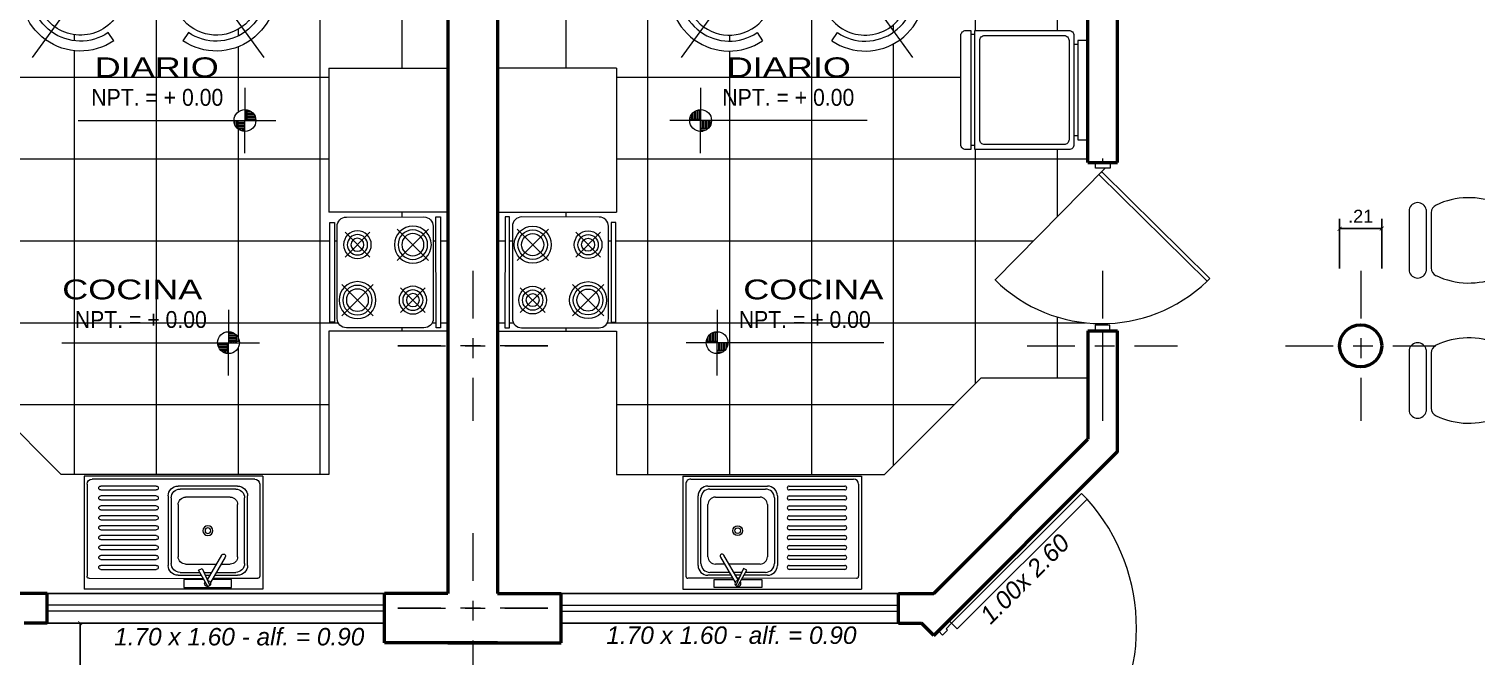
# Model space of a CAD drawing. Header units: millimetres. Extents: x 2033 to 2295, y 1536 to 1691.
# Drawn here: x 2260.62 to 2267.91, y 1591.13 to 1594.29 of the extents above; entities that cross this region are included whole.
import ezdxf

# ---------------------------------------------------------------- set-up
doc = ezdxf.new("R2010")
doc.units = ezdxf.units.MM
doc.linetypes.add('ACAD_ISO02W100', pattern=[15, 12, -3])
doc.linetypes.add('ACAD_ISO10W100', pattern=[18, 12, -3, 0, -3])
doc.layers.get('Defpoints').update_dxf_attribs({"color": 164})
for name, color, linetype, lineweight in [('CARPINTERIA', 21, 'Continuous', 18), ('cotas', 251, 'Continuous', 15), ('Muebles', 33, 'Continuous', 9), ('MUEBLES-PUERTAS', 21, 'Continuous', 9), ('muroalto', 12, 'Continuous', 50), ('MUROS BAJOS', 80, 'Continuous', 25), ('PISOS', 252, 'Continuous', 0), ('PYV', 30, 'Continuous', 13), ('TEXTOS', 7, 'Continuous', 5), ('Texturas', 8, 'Continuous', 0), ('texturasde piso', 252, 'Continuous', 0), ('UNO', 254, 'Continuous', 9), ('ventana-puerta', 2, 'Continuous', 5)]:
    doc.layers.add(name, color=color, linetype=linetype, lineweight=lineweight)
doc.layers.add('COTA', color=1, linetype='Continuous')
doc.styles.add('ARDELG', font='arial.ttf', dxfattribs={"width": 0.9, "height": 0.1})
doc.styles.add('ARIAL', font='arial.ttf', dxfattribs={"width": 1.3, "height": 0.1})
doc.styles.get("Standard").update_dxf_attribs({"font": 'arial.ttf'})
doc.dimstyles.new('Aritek', dxfattribs={"dimtxt": 0.065, "dimasz": 0.02, "dimexe": 0.05, "dimexo": 0.15, "dimgap": 0.03, "dimtad": 2, "dimtih": 1, "dimtoh": 1, "dimzin": 4, "dimdsep": 46, "dimtxsty": 'Standard', "dimblk": 'ARCHTICK', "dimcen": 0.1, "dimclrt": 7, "dimadec": 0, "dimazin": 0, "dimtfac": 1, "dimtmove": 2, "dimatfit": 1, "dimldrblk": 'DOTSMALL', "dimfxl": 0.2, "dimfxlon": 1, "dimarcsym": 0})
pattern_1 = [(360, (160.7751, 11.56025), (1e-16, 0.41275), []), (90, (160.7751, 11.56025), (-0.41275, 1e-16), [])]
pattern_2 = [(90, (2075.53705, 1372.57067), (-0.04572, 0.04572), [0.04572, -0.04572]), (90, (2075.54467, 1372.57067), (-0.04572, 0.04572), [0.04572, -0.04572]), (90, (2075.55229, 1372.57067), (-0.04572, 0.04572), [0.04572, -0.04572]), (90, (2075.55991, 1372.57067), (-0.04572, 0.04572), [0.04572, -0.04572]), (90, (2075.56753, 1372.57067), (-0.04572, 0.04572), [0.04572, -0.04572]), (90, (2075.57515, 1372.57067), (-0.04572, 0.04572), [0.04572, -0.04572]), (90, (2075.58277, 1372.57067), (-0.04572, 0.04572), [0.04572, -0.04572]), (360, (2075.53705, 1372.61639), (0.04572, -0.04572), [0.04572, -0.04572]), (360, (2075.53705, 1372.62401), (0.04572, -0.04572), [0.04572, -0.04572]), (360, (2075.53705, 1372.63163), (0.04572, -0.04572), [0.04572, -0.04572]), (360, (2075.53705, 1372.63925), (0.04572, -0.04572), [0.04572, -0.04572]), (360, (2075.53705, 1372.64687), (0.04572, -0.04572), [0.04572, -0.04572]), (360, (2075.53705, 1372.65449), (0.04572, -0.04572), [0.04572, -0.04572]), (360, (2075.53705, 1372.66211), (0.04572, -0.04572), [0.04572, -0.04572])]
pattern_3 = [(90, (2075.45411, 1373.690286), (-0.04572, 0.04572), [0.04572, -0.04572]), (90, (2075.46173, 1373.690286), (-0.04572, 0.04572), [0.04572, -0.04572]), (90, (2075.46935, 1373.690286), (-0.04572, 0.04572), [0.04572, -0.04572]), (90, (2075.47697, 1373.690286), (-0.04572, 0.04572), [0.04572, -0.04572]), (90, (2075.48459, 1373.690286), (-0.04572, 0.04572), [0.04572, -0.04572]), (90, (2075.49221, 1373.690286), (-0.04572, 0.04572), [0.04572, -0.04572]), (90, (2075.49983, 1373.690286), (-0.04572, 0.04572), [0.04572, -0.04572]), (360, (2075.45411, 1373.736006), (0.04572, -0.04572), [0.04572, -0.04572]), (360, (2075.45411, 1373.743626), (0.04572, -0.04572), [0.04572, -0.04572]), (360, (2075.45411, 1373.751246), (0.04572, -0.04572), [0.04572, -0.04572]), (360, (2075.45411, 1373.758866), (0.04572, -0.04572), [0.04572, -0.04572]), (360, (2075.45411, 1373.766486), (0.04572, -0.04572), [0.04572, -0.04572]), (360, (2075.45411, 1373.774106), (0.04572, -0.04572), [0.04572, -0.04572]), (360, (2075.45411, 1373.781726), (0.04572, -0.04572), [0.04572, -0.04572])]

# ---------------------------------------------------------------- blocks, each defined once
blk = doc.blocks.new('puerta cocina')
at = {"layer": 'ventana-puerta', "lineweight": 9}
for p, q in [((0, -0.0375), (-0.02, -0.0375)), ((0.83, -0.0377), (0.8228, -0.0378)), ((0.86, -0.0375), (0.88, -0.0375))]:
    blk.add_line(p, q, dxfattribs=at)
at = {"layer": 'ventana-puerta', "lineweight": 9, "ltscale": 0.006}
blk.add_line((0.0311, -0.0261), (0.6016, -0.587), dxfattribs=at)
at = {"layer": 'ventana-puerta', "lineweight": 9}
for points in [[(0.6054, 0.4961), (0.5912, 0.5101), (0.0478, -0.0425), (0.0621, -0.0566), (0.6054, 0.4961)], [(0, -0.075), (0, 0), (0.03, 0), (0.03, -0.05), (0.03, -0.05), (0.03, -0.075)], [(0.86, -0.075), (0.86, 0), (0.83, 0), (0.83, -0.05), (0.83, -0.05), (0.83, -0.075)]]:
    blk.add_lwpolyline(points, close=True, dxfattribs=at)
blk.add_arc((0.0474, -0.0424), 0.7755, 315.50244, 43.97639, dxfattribs=at)
blk = doc.blocks.new('P')
at = {"linetype": 'Continuous'}
for p, q in [((0.06, 1), (0.02, 1)), ((0.02, 0.075), (0.02, 1)), ((0.06, 1), (0.06, 0.075)), ((0, 0), (0, 0.075)), ((0, 0.075), (0.02, 0.075)), ((0.06, 0.075), (0.02, 0.075)), ((0.02, 0.075), (0.02, 0.035)), ((0.98, 0.075), (0.98, 0.035)), ((1, 0.075), (0.98, 0.075)), ((1, 0), (1, 0.075)), ((0.03, 0), (0, 0)), ((0.02, 0.035), (0.03, 0.035)), ((0.03, 0.035), (0.03, 0)), ((0.97, 0.035), (0.97, 0)), ((0.98, 0.035), (0.97, 0.035)), ((0.97, 0), (1, 0))]:
    blk.add_line(p, q, dxfattribs=at)
blk.add_arc((0.0086, 0.0289), 0.9725, 2.71991, 86.96955, dxfattribs=at)
blk = doc.blocks.new('Lavaplat')
at = {"layer": 'MUEBLES-PUERTAS', "ltscale": 0.04}
for p, q in [((0.45, 0), (-0.45, 0)), ((-0.45, -0.57), (-0.45, 0)), ((0.45, -0.57), (0.45, 0)), ((0.0239, -0.07), (0.1419, -0.07)), ((0.1606, -0.07), (0.1851, -0.07)), ((0.2081, -0.07), (0.3239, -0.07)), ((-0.0261, -0.47), (-0.0261, -0.12)), ((0.3739, -0.12), (0.3739, -0.47)), ((0.45, -0.57), (-0.45, -0.57)), ((0.3239, -0.52), (0.0239, -0.52))]:
    blk.add_line(p, q, dxfattribs=at)
for centre, start, end in [((0.0239, -0.12), 90, 180), ((0.3239, -0.12), 0, 90), ((0.0239, -0.47), 180, 270), ((0.3239, -0.47), 270, 0)]:
    blk.add_arc(centre, 0.05, start, end, dxfattribs=at)
at = {"layer": 'Texturas'}
for p, q in [((0.1742, -0.0137), (0.1274, -0.0952)), ((0.1452, -0.1043), (0.1837, -0.0186)), ((0.1714, -0.0464), (0.244, -0.1721)), ((0.2613, -0.1621), (0.187, -0.0334)), ((0.0614, -0.1263), (0.2175, -0.1263)), ((0.1274, -0.0952), (0.1452, -0.1043)), ((0.2406, -0.1263), (0.2864, -0.1263)), ((0.0239, -0.4263), (0.0239, -0.1638)), ((0.3239, -0.1638), (0.3239, -0.4263)), ((0.2864, -0.4638), (0.0614, -0.4638))]:
    blk.add_line(p, q, dxfattribs=at)
for points in [[(0.1543, -0.0485), (0.0526, -0.0485), (0.0526, -0.0085), (0.2926, -0.0085), (0.2926, -0.0485), (0.1958, -0.0485)], [(0.1725, -0.0485), (0.1703, -0.0485)]]:
    blk.add_lwpolyline(points, dxfattribs=at)
blk.add_circle((0.1739, -0.295), 0.0143, dxfattribs=at)
for centre, radius, start, end in [((0.1726, -0.0285), 0.015, 269.2246, 216.2304), ((0.0614, -0.1638), 0.0375, 90, 180), ((0.2864, -0.1638), 0.0375, 0, 90), ((0.2526, -0.1671), 0.01, 210, 30), ((0.0614, -0.4263), 0.0375, 180, 270), ((0.2864, -0.4263), 0.0375, 270, 0)]:
    blk.add_arc(centre, radius, start, end, dxfattribs=at)
at = {"layer": 'UNO', "ltscale": 0.04}
for p, q in [((-0.435, -0.53), (-0.435, -0.065)), ((-0.425, -0.055), (0.1508, -0.0545)), ((0.1995, -0.055), (0.425, -0.055)), ((0.435, -0.53), (0.435, -0.065)), ((-0.3761, -0.11), (-0.3761, -0.11)), ((-0.3661, -0.1), (-0.0861, -0.1)), ((-0.0861, -0.12), (-0.3661, -0.12)), ((-0.0761, -0.11), (-0.0761, -0.11)), ((-0.0111, -0.46), (-0.0111, -0.13)), ((0.0339, -0.085), (0.1333, -0.085)), ((0.1539, -0.085), (0.1937, -0.085)), ((0.2168, -0.085), (0.3139, -0.085)), ((0.3589, -0.13), (0.3589, -0.46)), ((-0.3761, -0.16), (-0.3761, -0.16)), ((-0.3761, -0.21), (-0.3761, -0.21)), ((-0.3661, -0.15), (-0.0861, -0.15)), ((-0.0861, -0.17), (-0.3661, -0.17)), ((-0.3661, -0.2), (-0.0861, -0.2)), ((-0.0761, -0.16), (-0.0761, -0.16)), ((-0.0761, -0.21), (-0.0761, -0.21)), ((-0.3761, -0.26), (-0.3761, -0.26)), ((-0.0861, -0.22), (-0.3661, -0.22)), ((-0.3661, -0.25), (-0.0861, -0.25)), ((-0.0861, -0.27), (-0.3661, -0.27)), ((-0.0761, -0.26), (-0.0761, -0.26)), ((-0.3761, -0.31), (-0.3761, -0.31)), ((-0.3761, -0.36), (-0.3761, -0.36)), ((-0.3661, -0.3), (-0.0861, -0.3)), ((-0.0861, -0.32), (-0.3661, -0.32)), ((-0.3661, -0.35), (-0.0861, -0.35)), ((-0.0761, -0.31), (-0.0761, -0.31)), ((-0.0761, -0.36), (-0.0761, -0.36)), ((-0.3761, -0.41), (-0.3761, -0.41)), ((-0.0861, -0.37), (-0.3661, -0.37)), ((-0.3661, -0.4), (-0.0861, -0.4)), ((-0.0861, -0.42), (-0.3661, -0.42)), ((-0.0761, -0.41), (-0.0761, -0.41)), ((-0.3761, -0.46), (-0.3761, -0.46)), ((-0.3761, -0.51), (-0.3761, -0.51)), ((-0.3661, -0.45), (-0.0861, -0.45)), ((-0.0861, -0.47), (-0.3661, -0.47)), ((-0.3661, -0.5), (-0.0861, -0.5)), ((-0.0761, -0.46), (-0.0761, -0.46)), ((-0.0761, -0.47), (-0.0761, -0.47)), ((-0.0761, -0.51), (-0.0761, -0.51)), ((0.3139, -0.505), (0.0339, -0.505)), ((0.41, -0.555), (-0.41, -0.555)), ((-0.0861, -0.52), (-0.3661, -0.52))]:
    blk.add_line(p, q, dxfattribs=at)
at = {"layer": 'UNO', "ltscale": 0.0035}
blk.add_line((0.1669, -0.055), (0.1764, -0.055), dxfattribs=at)
at = {"layer": 'UNO', "ltscale": 0.04}
blk.add_circle((0.1739, -0.295), 0.025, dxfattribs=at)
for centre, radius, start, end in [((-0.425, -0.065), 0.01, 90, 180), ((0.425, -0.065), 0.01, 0, 90), ((-0.3661, -0.11), 0.01, 90, 180), ((-0.3661, -0.11), 0.01, 180, 270), ((-0.0861, -0.11), 0.01, 0, 90), ((-0.0861, -0.11), 0.01, 270, 360), ((0.0339, -0.13), 0.045, 90, 180), ((0.3139, -0.13), 0.045, 0, 90), ((-0.3661, -0.16), 0.01, 90, 180), ((-0.3661, -0.16), 0.01, 180, 270), ((-0.3661, -0.21), 0.01, 90, 180), ((-0.3661, -0.21), 0.01, 180, 270), ((-0.0861, -0.16), 0.01, 0, 90), ((-0.0861, -0.16), 0.01, 270, 360), ((-0.0861, -0.21), 0.01, 0, 90), ((-0.0861, -0.21), 0.01, 270, 0), ((-0.3661, -0.26), 0.01, 90, 180), ((-0.3661, -0.26), 0.01, 180, 270), ((-0.0861, -0.26), 0.01, 360, 90), ((-0.0861, -0.26), 0.01, 270, 0), ((-0.3661, -0.31), 0.01, 90, 180), ((-0.3661, -0.31), 0.01, 180, 270), ((-0.3661, -0.36), 0.01, 90, 180), ((-0.3661, -0.36), 0.01, 180, 270), ((-0.0861, -0.31), 0.01, 0, 90), ((-0.0861, -0.31), 0.01, 270, 0), ((-0.0861, -0.36), 0.01, 0, 90), ((-0.0861, -0.36), 0.01, 270, 360), ((-0.3661, -0.41), 0.01, 90, 180), ((-0.3661, -0.41), 0.01, 180, 270), ((-0.0861, -0.41), 0.01, 0, 90), ((-0.0861, -0.41), 0.01, 270, 0), ((-0.3661, -0.46), 0.01, 90, 180), ((-0.3661, -0.46), 0.01, 180, 270), ((-0.3661, -0.51), 0.01, 90, 180), ((-0.3661, -0.51), 0.01, 180, 270), ((-0.0861, -0.46), 0.01, 0, 90), ((-0.0861, -0.46), 0.01, 270, 360), ((-0.0861, -0.51), 0.01, 0, 90), ((-0.0861, -0.51), 0.01, 270, 0), ((0.0339, -0.46), 0.045, 180, 270), ((0.3139, -0.46), 0.045, 270, 360), ((-0.41, -0.53), 0.025, 180, 270), ((0.41, -0.53), 0.025, 270, 0)]:
    blk.add_arc(centre, radius, start, end, dxfattribs=at)
blk = doc.blocks.new('Refrigerador')
at = {"layer": 'MUEBLES-PUERTAS', "ltscale": 0.0035}
for points in [[(-0.3, 0.59), (-0.3, 0.615, -0.414214), (-0.275, 0.64), (0.275, 0.64, -0.414214), (0.3, 0.615), (0.3, 0.59)], [(-0.3, 0.57), (0.3, 0.57), (0.3, 0.095, -0.414214), (0.275, 0.07), (-0.275, 0.07, -0.414214), (-0.3, 0.095)]]:
    blk.add_lwpolyline(points, format="xyb", close=True, dxfattribs=at)
at = {"layer": 'UNO', "ltscale": 0.0035}
for p, q in [((-0.28, 0.57), (-0.28, 0.59)), ((0.28, 0.57), (0.28, 0.59)), ((-0.23, 0.05), (-0.23, 0.07)), ((0.23, 0.05), (0.23, 0.07))]:
    blk.add_line(p, q, dxfattribs=at)
blk.add_lwpolyline([(-0.25, 0.545), (0.25, 0.545, -0.414214), (0.275, 0.52), (0.275, 0.12, -0.414214), (0.25, 0.095), (-0.25, 0.095, -0.414214), (-0.275, 0.12), (-0.275, 0.52, -0.414214)], format="xyb", close=True, dxfattribs=at)
blk.add_lwpolyline([(-0.25, 0.05), (-0.25, 0), (0.25, 0), (0.25, 0.05)], close=True, dxfattribs=at)
blk = doc.blocks.new('Ref G Planta')
at = {"layer": 'MUEBLES-PUERTAS', "ltscale": 0.0035, "rotation": 180}
blk.add_blockref('Refrigerador', (0, -0.025), dxfattribs=at)
blk = doc.blocks.new('fgbv')
at = {"layer": 'MUEBLES-PUERTAS', "lineweight": 0}
for p, q in [((1206.0831, 2093.0006), (1206.2411, 2093.1585)), ((1206.0832, 2093.1586), (1206.2411, 2093.0006)), ((1206.3788, 2093.0169), (1206.504, 2093.1419)), ((1206.5039, 2093.0169), (1206.3789, 2093.142)), ((1206.2245, 2092.8628), (1206.0994, 2092.7378)), ((1206.0995, 2092.8629), (1206.2245, 2092.7377)), ((1206.5203, 2092.8791), (1206.3622, 2092.7212)), ((1206.5202, 2092.7211), (1206.3623, 2092.8792))]:
    blk.add_line(p, q, dxfattribs=at)
for points in [[(1206.0455, 2092.6607), (1206.0458, 2093.2193), (1206.0226, 2093.2193), (1206.0223, 2092.6608)], [(1206.5808, 2092.6884), (1206.5811, 2093.1911), (1206.5578, 2093.1911), (1206.5575, 2092.6884)]]:
    blk.add_lwpolyline(points, close=True, dxfattribs=at)
blk.add_lwpolyline([(1206.5436, 2092.707), (1206.5438, 2093.1725, 0.414214), (1206.4973, 2093.219), (1206.1063, 2093.2193, 0.414214), (1206.0598, 2093.1727), (1206.0595, 2092.7073, 0.414214), (1206.106, 2092.6607), (1206.497, 2092.6605, 0.414214)], format="xyb", close=True, dxfattribs=at)
for centre, radius in [((1206.1621, 2093.0796), 0.0931), ((1206.1621, 2093.0796), 0.0745), ((1206.1621, 2093.0796), 0.0559), ((1206.4414, 2093.0794), 0.0698), ((1206.4414, 2093.0794), 0.0512), ((1206.4414, 2093.0794), 0.0326), ((1206.162, 2092.8003), 0.0698), ((1206.162, 2092.8003), 0.0512), ((1206.162, 2092.8003), 0.0326), ((1206.4412, 2092.8002), 0.0931), ((1206.4412, 2092.8002), 0.0745), ((1206.4412, 2092.8002), 0.0559)]:
    blk.add_circle(centre, radius, dxfattribs=at)
blk = doc.blocks.new('mesaa')
at = {"layer": 'Muebles', "lineweight": 0}
for p, q in [((4594.7062, 562.2277), (4594.3958, 562.2277)), ((4595.4128, 562.2277), (4595.1024, 562.2277)), ((4594.7062, 562.1422), (4594.3958, 562.1422)), ((4594.6904, 562.1165), (4594.4116, 562.1165)), ((4595.4128, 562.1422), (4595.1024, 562.1422)), ((4595.397, 562.1165), (4595.1182, 562.1165)), ((4595.6443, 561.6921), (4594.0715, 561.6921)), ((4594.6964, 561.7515), (4594.4056, 561.7515)), ((4595.403, 561.7515), (4595.1121, 561.7515)), ((4593.9765, 560.8371), (4593.9765, 561.5971)), ((4595.7393, 560.8371), (4595.7393, 561.5971)), ((4593.4215, 561.0633), (4593.4215, 561.3737)), ((4593.507, 561.0633), (4593.507, 561.3737)), ((4593.5326, 561.0791), (4593.5326, 561.3579)), ((4593.8976, 561.073), (4593.8976, 561.3639)), ((4595.8182, 561.073), (4595.8182, 561.3639)), ((4596.1832, 561.0791), (4596.1832, 561.3579)), ((4596.2088, 561.0633), (4596.2088, 561.3737)), ((4596.2943, 561.0633), (4596.2943, 561.3737)), ((4594.0715, 560.7421), (4595.6443, 560.7421)), ((4594.7044, 560.6891), (4594.4136, 560.6891)), ((4595.403, 560.6891), (4595.1121, 560.6891)), ((4594.7142, 560.2984), (4594.4038, 560.2984)), ((4594.6984, 560.3241), (4594.4196, 560.3241)), ((4595.4128, 560.2984), (4595.1024, 560.2984)), ((4595.397, 560.3241), (4595.1182, 560.3241)), ((4594.7142, 560.2129), (4594.4038, 560.2129)), ((4595.4128, 560.2129), (4595.1024, 560.2129))]:
    blk.add_line(p, q, dxfattribs=at)
for centre, radius, start, end in [((4594.4043, 562.1849), 0.0436, 101.30993, 258.69007), ((4594.6977, 562.1849), 0.0436, 281.30993, 78.69007), ((4595.1109, 562.1849), 0.0436, 101.30993, 258.69007), ((4595.4043, 562.1849), 0.0436, 281.30993, 78.69007), ((4594.4116, 562.0738), 0.0428, 90, 154.6217), ((4594.6904, 562.0738), 0.0428, 25.3783, 90), ((4595.1182, 562.0738), 0.0428, 90, 154.6217), ((4595.397, 562.0738), 0.0428, 25.3783, 90), ((4594.7204, 561.9273), 0.3845, 154.6217, 202.90241), ((4594.3816, 561.9273), 0.3845, 337.09759, 25.3783), ((4595.427, 561.9273), 0.3845, 154.6217, 202.90241), ((4595.0882, 561.9273), 0.3845, 337.09759, 25.3783), ((4594.4056, 561.7943), 0.0428, 202.90241, 270), ((4594.6964, 561.7943), 0.0428, 270, 337.09759), ((4595.1121, 561.7943), 0.0428, 202.90241, 270), ((4595.403, 561.7943), 0.0428, 270, 337.09759), ((4594.0715, 561.5971), 0.095, 90, 180), ((4595.6443, 561.5971), 0.095, 0, 90), ((4593.4642, 561.3651), 0.0436, 11.30993, 168.69007), ((4593.5754, 561.3579), 0.0428, 115.3783, 180), ((4593.7219, 561.0491), 0.3845, 67.09759, 115.3783), ((4593.8549, 561.3639), 0.0428, 0, 67.09759), ((4595.8609, 561.3639), 0.0428, 112.90241, 180), ((4595.9939, 561.0491), 0.3845, 64.6217, 112.90241), ((4596.1404, 561.3579), 0.0428, 0, 64.6217), ((4596.2516, 561.3651), 0.0436, 11.30993, 168.69007), ((4593.4642, 561.0718), 0.0436, 191.30993, 348.69007), ((4593.5754, 561.0791), 0.0428, 180, 244.6217), ((4593.7219, 561.3879), 0.3845, 244.6217, 292.90241), ((4593.8549, 561.073), 0.0428, 292.90241, 0), ((4595.8609, 561.073), 0.0428, 180, 247.09759), ((4595.9939, 561.3879), 0.3845, 247.09759, 295.3783), ((4596.1404, 561.0791), 0.0428, 295.3783, 0), ((4596.2516, 561.0718), 0.0436, 191.30993, 348.69007), ((4594.0715, 560.8371), 0.095, 180, 270), ((4595.6443, 560.8371), 0.095, 270, 0), ((4594.7284, 560.5133), 0.3845, 157.09759, 205.3783), ((4594.4136, 560.6463), 0.0428, 90, 157.09759), ((4594.7044, 560.6463), 0.0428, 22.90241, 90), ((4594.3896, 560.5133), 0.3845, 334.6217, 22.90241), ((4595.427, 560.5133), 0.3845, 157.09759, 205.3783), ((4595.1121, 560.6463), 0.0428, 90, 157.09759), ((4595.403, 560.6463), 0.0428, 22.90241, 90), ((4595.0882, 560.5133), 0.3845, 334.6217, 22.90241), ((4594.4123, 560.2557), 0.0436, 101.30993, 258.69007), ((4594.4196, 560.3668), 0.0428, 205.3783, 270), ((4594.6984, 560.3668), 0.0428, 270, 334.6217), ((4594.7057, 560.2557), 0.0436, 281.30993, 78.69007), ((4595.1109, 560.2557), 0.0436, 101.30993, 258.69007), ((4595.1182, 560.3668), 0.0428, 205.3783, 270), ((4595.397, 560.3668), 0.0428, 270, 334.6217), ((4595.4043, 560.2557), 0.0436, 281.30993, 78.69007)]:
    blk.add_arc(centre, radius, start, end, dxfattribs=at)
blk = doc.blocks.new('A$C01EB6467')
at = {"layer": 'Muebles'}
for p, q in [((0, 0.9929), (0, 0.3974)), ((-0.2349, 0.6679), (-0.2819, 0.685)), ((0.2819, 0.685), (0.2349, 0.6679)), ((-0.22, 0.5041), (-0.22, 0.5824)), ((0.22, 0.5824), (0.22, 0.5041)), ((-0.5643, 0.4798), (-0.5626, 0.4298)), ((0.5626, 0.4298), (0.5643, 0.4798)), ((-0.4859, 0.3892), (-0.4114, 0.365)), ((0.4114, 0.365), (0.4859, 0.3892)), ((-0.9443, 0.3068), (-0.3779, 0.1228)), ((0.9443, 0.3068), (0.3779, 0.1228)), ((-0.7078, -0.017), (-0.7386, -0.0564)), ((-0.5474, -0.0535), (-0.6218, -0.0293)), ((0.6218, -0.0293), (0.5474, -0.0535)), ((0.7386, -0.0564), (0.7078, -0.017)), ((-0.5203, -0.3418), (-0.4743, -0.2785)), ((0.4743, -0.2785), (0.5203, -0.3418)), ((-0.5836, -0.8033), (-0.2336, -0.3215)), ((0.5836, -0.8033), (0.2336, -0.3215)), ((-0.6307, -0.3885), (-0.5826, -0.4022)), ((0.5826, -0.4022), (0.6307, -0.3885)), ((-0.1183, -0.5371), (-0.1643, -0.6005)), ((0.1643, -0.6005), (0.1183, -0.5371)), ((-0.2025, -0.6784), (-0.1745, -0.7199)), ((0.1745, -0.7199), (0.2025, -0.6784))]:
    blk.add_line(p, q, dxfattribs=at)
blk.add_circle((0, 0), 0.55, dxfattribs=at)
for centre, radius, start, end in [((0, 0.5824), 0.3, 20, 160), ((0, 0.5824), 0.25, 20, 160), ((0, 0.5824), 0.22, 0, 180), ((-0.5539, 0.18), 0.3, 92, 232), ((0.5539, 0.18), 0.3, 308, 88), ((-0.5539, 0.18), 0.25, 92, 232), ((-0.5539, 0.18), 0.22, 72, 252), ((0.5539, 0.18), 0.22, 288, 108), ((0.5539, 0.18), 0.25, 308, 88), ((-0.3423, -0.4711), 0.22, 144, 324), ((0.3423, -0.4711), 0.22, 216, 36), ((-0.3423, -0.4711), 0.3, 164, 304), ((-0.3423, -0.4711), 0.25, 164, 304), ((0.3423, -0.4711), 0.3, 236, 16), ((0.3423, -0.4711), 0.25, 236, 16)]:
    blk.add_arc(centre, radius, start, end, dxfattribs=at)
blk = doc.blocks.new('_ArchTick')
at = {"color": 0, "linetype": 'ByBlock', "const_width": 0.15}
blk.add_lwpolyline([(-0.5, -0.5), (0.5, 0.5)], dxfattribs=at)
blk = doc.blocks.new('*D503')
at = {"layer": 'cotas', "color": 0, "linetype": 'Continuous', "lineweight": -2, "transparency": 16777216}
for p, q in [((2270.7282, 1596.2846), (2270.9782, 1596.2846)), ((2270.9282, 1591.1916), (2270.9282, 1596.2846)), ((2270.7282, 1591.1916), (2270.9782, 1591.1916))]:
    blk.add_line(p, q, dxfattribs=at)
at = {"layer": 'Defpoints', "color": 0, "linetype": 'Continuous', "transparency": 16777216}
for p in [(2262.854, 1596.2846), (2270.9282, 1596.2846), (2262.854, 1591.1916)]:
    blk.add_point(p, dxfattribs=at)
at = {"layer": 'cotas', "color": 0, "linetype": 'Continuous', "lineweight": -2, "transparency": 16777216, "xscale": 0.02, "yscale": 0.02, "zscale": 0.02}
for p, rotation in [((2270.9282, 1596.2846), 90), ((2270.9282, 1591.1916), 270)]:
    blk.add_blockref('_ArchTick', p, dxfattribs=dict(at, rotation=rotation))
at = {"layer": 'cotas', "color": 7, "linetype": 'Continuous', "transparency": 16777216, "insert": (2271.0427, 1593.7381), "char_height": 0.065, "attachment_point": 5}
blk.add_mtext('5.09', dxfattribs=at)
blk = doc.blocks.new('_DotSmall')
at = {"color": 0, "linetype": 'ByBlock', "const_width": 0.5}
blk.add_lwpolyline([(-0.0625, 0, 1), (0.0625, 0, 1)], format="xyb", close=True, dxfattribs=at)
blk = doc.blocks.new('*D504')
at = {"layer": 'cotas', "color": 0, "linetype": 'Continuous', "lineweight": -2, "transparency": 16777216}
for p, q in [((2270.7282, 1596.2846), (2270.9782, 1596.2846)), ((2270.9282, 1596.2846), (2270.9282, 1588.9346)), ((2270.7282, 1588.9346), (2270.9782, 1588.9346))]:
    blk.add_line(p, q, dxfattribs=at)
at = {"layer": 'Defpoints', "color": 0, "linetype": 'Continuous', "transparency": 16777216}
for p in [(2262.854, 1596.2846), (2270.354, 1588.9346), (2270.9282, 1588.9346)]:
    blk.add_point(p, dxfattribs=at)
at = {"layer": 'cotas', "color": 0, "linetype": 'Continuous', "lineweight": -2, "transparency": 16777216, "xscale": 0.02, "yscale": 0.02, "zscale": 0.02}
for p, rotation in [((2270.9282, 1596.2846), 90), ((2270.9282, 1588.9346), 270)]:
    blk.add_blockref('_ArchTick', p, dxfattribs=dict(at, rotation=rotation))
at = {"layer": 'cotas', "color": 7, "linetype": 'Continuous', "transparency": 16777216, "insert": (2271.0426, 1592.6096), "char_height": 0.065, "attachment_point": 5}
blk.add_mtext('7.35', dxfattribs=at)
blk = doc.blocks.new('*D537')
at = {"layer": 'cotas', "color": 0, "linetype": 'Continuous', "lineweight": -2, "transparency": 16777216}
for p, q in [((2260.859, 1591.2916), (2260.9252, 1591.2916)), ((2260.8752, 1591.2916), (2260.8752, 1590.0921)), ((2260.8752, 1590.0921), (2260.9252, 1590.0921))]:
    blk.add_line(p, q, dxfattribs=at)
at = {"layer": 'Defpoints', "color": 0, "linetype": 'Continuous', "transparency": 16777216}
for p in [(2260.709, 1591.2916), (2260.754, 1590.0921), (2260.8752, 1590.0921)]:
    blk.add_point(p, dxfattribs=at)
at = {"layer": 'cotas', "color": 0, "linetype": 'Continuous', "lineweight": -2, "transparency": 16777216, "xscale": 0.02, "yscale": 0.02, "zscale": 0.02}
for p, rotation in [((2260.8752, 1591.2916), 90), ((2260.8752, 1590.0921), 270)]:
    blk.add_blockref('_ArchTick', p, dxfattribs=dict(at, rotation=rotation))
at = {"layer": 'cotas', "color": 7, "linetype": 'Continuous', "transparency": 16777216, "insert": (2260.9864, 1590.6918), "char_height": 0.065, "attachment_point": 5}
blk.add_mtext('1.20', dxfattribs=at)
blk = doc.blocks.new('*D559')
at = {"layer": 'cotas', "color": 0, "linetype": 'Continuous', "lineweight": -2, "transparency": 16777216}
for p, q in [((2267.2229, 1593.0799), (2267.2229, 1593.3299)), ((2267.4351, 1593.0799), (2267.4351, 1593.3299)), ((2267.2229, 1593.2799), (2267.4351, 1593.2799))]:
    blk.add_line(p, q, dxfattribs=at)
at = {"layer": 'Defpoints', "color": 0, "linetype": 'Continuous', "transparency": 16777216}
for p in [(2267.4351, 1593.2799), (2267.2229, 1592.6895), (2267.4351, 1592.6895)]:
    blk.add_point(p, dxfattribs=at)
at = {"layer": 'cotas', "color": 0, "linetype": 'Continuous', "lineweight": -2, "transparency": 16777216, "xscale": 0.02, "yscale": 0.02, "zscale": 0.02, "rotation": 180}
blk.add_blockref('_ArchTick', (2267.2229, 1593.2799), dxfattribs=at)
at = {"layer": 'cotas', "color": 0, "linetype": 'Continuous', "lineweight": -2, "transparency": 16777216, "xscale": 0.02, "yscale": 0.02, "zscale": 0.02}
blk.add_blockref('_ArchTick', (2267.4351, 1593.2799), dxfattribs=at)
at = {"layer": 'cotas', "color": 7, "linetype": 'Continuous', "transparency": 16777216, "insert": (2267.329, 1593.3425), "char_height": 0.065, "attachment_point": 5}
blk.add_mtext('.21', dxfattribs=at)

msp = doc.modelspace()

# ---------------------------------------------------------------- hatches: boundary and pattern name
at = {"layer": 'PISOS', "linetype": 'Continuous'}
h = msp.add_hatch(dxfattribs=at)
h.set_pattern_fill('NET', color=256, scale=0.13)
h.set_pattern_definition(pattern_1)
h.paths.add_polyline_path([(2262.129, 1593.363), (2262.729, 1593.363), (2262.729, 1592.763), (2262.129, 1592.763), (2262.129, 1592.0416), (2260.7794, 1592.0416), (2260.2941, 1592.5269), (2259.754, 1592.5269), (2259.754, 1592.7645), (2259.7178, 1592.7645), (2259.7177, 1592.7942), (2259.6809, 1592.7942), (2259.681, 1592.8013, 0.198166), (2260.2219, 1593.022), (2259.6667, 1593.5843), (2259.6914, 1593.5844), (2259.7161, 1593.5844), (2259.716, 1593.614), (2259.754, 1593.614), (2259.754, 1593.7284), (2259.804, 1593.7284), (2259.804, 1593.7484), (2259.824, 1593.7484), (2259.824, 1593.7034, 0.414214), (2259.849, 1593.6784), (2260.324, 1593.6784), (2260.324, 1593.6984), (2260.344, 1593.6984), (2260.344, 1593.6784), (2260.369, 1593.6784, 0.414214), (2260.394, 1593.7034), (2260.394, 1594.2534, 0.414214), (2260.369, 1594.2784), (2260.344, 1594.2784), (2260.344, 1594.2584), (2260.324, 1594.2584), (2260.324, 1594.2784), (2259.849, 1594.2784, 0.414214), (2259.824, 1594.2534), (2259.824, 1594.2084), (2259.804, 1594.2084), (2259.804, 1594.2284), (2259.754, 1594.2284), (2259.754, 1596.1346), (2262.729, 1596.1346), (2262.729, 1594.0881), (2262.129, 1594.0881)])
h.paths.add_polyline_path([(2261.7607, 1593.8249, 1), (2261.6507, 1593.8249, 1)], flags=16)
h.paths.add_polyline_path([(2261.5678, 1592.7052, 1), (2261.6778, 1592.7052, 1)], flags=16)
h.paths.add_polyline_path([(2261.8496, 1594.5577), (2261.8015, 1594.544, -0.315299), (2261.7081, 1594.2728), (2261.6905, 1594.2971, 0.414214), (2261.7392, 1594.6044), (2261.6932, 1594.6677, 0.108827), (2261.7663, 1594.8927), (2261.8407, 1594.9169, 0.414214), (2261.982, 1595.1941), (2262.0105, 1595.2034, -0.315299), (2261.9267, 1594.9292), (2261.9574, 1594.8898, 0.700208), (2261.7832, 1595.426), (2261.7815, 1595.376, -0.315299), (2262.0105, 1595.2034), (2261.982, 1595.1941, 0.414214), (2261.7048, 1595.3354), (2261.6303, 1595.3112, 0.108827), (2261.4389, 1595.4503), (2261.4389, 1595.5286, 0.414214), (2261.2189, 1595.7486), (2261.2189, 1595.7786, -0.315299), (2261.4538, 1595.6141), (2261.5008, 1595.6312, 0.700208), (2260.937, 1595.6312), (2260.984, 1595.6141, -0.315299), (2261.2189, 1595.7786), (2261.2189, 1595.7486, 0.414214), (2260.9989, 1595.5286), (2260.9989, 1595.4503, 0.108827), (2260.8075, 1595.3112), (2260.733, 1595.3354, 0.414214), (2260.4558, 1595.1941), (2260.4273, 1595.2034, -0.315299), (2260.6563, 1595.376), (2260.6545, 1595.426, 0.700208), (2260.4803, 1594.8898), (2260.5111, 1594.9292, -0.315299), (2260.4273, 1595.2034), (2260.4558, 1595.1941, 0.414214), (2260.597, 1594.9169), (2260.6715, 1594.8927, 0.108827), (2260.7446, 1594.6677), (2260.6986, 1594.6044, 0.414214), (2260.7473, 1594.2971), (2260.7296, 1594.2728, -0.315299), (2260.6363, 1594.544), (2260.5882, 1594.5577, 0.700208), (2261.0443, 1594.2263), (2261.0164, 1594.2678, -0.315299), (2260.7296, 1594.2728), (2260.7473, 1594.2971, 0.414214), (2261.0546, 1594.3457), (2261.1006, 1594.4091, 0.108827), (2261.3372, 1594.4091), (2261.3832, 1594.3457, 0.414214), (2261.6905, 1594.2971), (2261.7081, 1594.2728, -0.315299), (2261.4214, 1594.2678), (2261.3934, 1594.2263, 0.700208)], flags=16)
h.paths.add_polyline_path([(2262.1331, 1593.3106), (2262.1333, 1592.8079), (2262.1566, 1592.8079), (2262.1563, 1593.3106)], flags=16)
h.paths.add_polyline_path([(2262.1703, 1593.292), (2262.1706, 1592.8265, 0.414214), (2262.2171, 1592.78), (2262.6081, 1592.7802, 0.414214), (2262.6546, 1592.8268), (2262.6544, 1593.2922, 0.414214), (2262.6078, 1593.3388), (2262.2168, 1593.3386, 0.414214)], flags=16)
h.paths.add_polyline_path([(2262.2029, 1593.1989, 1), (2262.3426, 1593.1989, 1)], flags=0)
h.paths.add_polyline_path([(2262.2216, 1593.1989, 1), (2262.324, 1593.1989, 1)], flags=0)
h.paths.add_polyline_path([(2262.2402, 1593.1989, 1), (2262.3053, 1593.1989, 1)], flags=0)
h.paths.add_polyline_path([(2262.1798, 1592.9197, 1), (2262.366, 1592.9197, 1)], flags=0)
h.paths.add_polyline_path([(2262.1984, 1592.9197, 1), (2262.3474, 1592.9197, 1)], flags=0)
h.paths.add_polyline_path([(2262.2171, 1592.9197, 1), (2262.3288, 1592.9197, 1)], flags=0)
h.paths.add_polyline_path([(2262.4589, 1593.1991, 1), (2262.6451, 1593.1991, 1)], flags=0)
h.paths.add_polyline_path([(2262.4776, 1593.1991, 1), (2262.6265, 1593.1991, 1)], flags=0)
h.paths.add_polyline_path([(2262.4962, 1593.1991, 1), (2262.6079, 1593.1991, 1)], flags=0)
h.paths.add_polyline_path([(2262.4824, 1592.9198, 1), (2262.622, 1592.9198, 1)], flags=0)
h.paths.add_polyline_path([(2262.501, 1592.9198, 1), (2262.6034, 1592.9198, 1)], flags=0)
h.paths.add_polyline_path([(2262.5196, 1592.9198, 1), (2262.5848, 1592.9198, 1)], flags=0)
h.paths.add_polyline_path([(2262.6683, 1593.3388), (2262.6686, 1592.7803), (2262.6919, 1592.7803), (2262.6916, 1593.3388)], flags=16)
h.paths.add_polyline_path([(2261.6258, 1593.8524), (2260.918, 1593.8524), (2260.918, 1594.0276), (2261.6258, 1594.0276)], flags=24)
h.paths.add_polyline_path([(2261.6128, 1593.9867), (2260.9372, 1593.9867), (2260.9372, 1594.1928), (2261.6128, 1594.1928)], flags=24)
h.paths.add_polyline_path([(2261.5428, 1592.7328), (2260.835, 1592.7328), (2260.835, 1592.908), (2261.5428, 1592.908)], flags=24)
h.paths.add_polyline_path([(2261.5249, 1592.8671), (2260.7683, 1592.8671), (2260.7683, 1593.0732), (2261.5249, 1593.0732)], flags=24)
h = msp.add_hatch(dxfattribs=at)
h.set_pattern_fill('NET', color=256, scale=0.13)
h.set_pattern_definition(pattern_1)
h.paths.add_polyline_path([(2263.579, 1593.363), (2262.979, 1593.363), (2262.979, 1592.763), (2263.579, 1592.763), (2263.579, 1592.0416), (2264.9286, 1592.0416), (2265.414, 1592.5269), (2265.954, 1592.5269), (2265.954, 1592.7645), (2265.9902, 1592.7645), (2265.9903, 1592.7942), (2266.0271, 1592.7942), (2266.0271, 1592.8013, -0.198166), (2265.4862, 1593.022), (2266.0413, 1593.5843), (2266.0166, 1593.5844), (2265.9919, 1593.5844), (2265.992, 1593.614), (2265.954, 1593.614), (2265.954, 1593.7284), (2265.904, 1593.7284), (2265.904, 1593.7484), (2265.884, 1593.7484), (2265.884, 1593.7034, -0.414214), (2265.859, 1593.6784), (2265.384, 1593.6784), (2265.384, 1593.6984), (2265.364, 1593.6984), (2265.364, 1593.6784), (2265.339, 1593.6784, -0.414214), (2265.314, 1593.7034), (2265.314, 1594.2534, -0.414214), (2265.339, 1594.2784), (2265.364, 1594.2784), (2265.364, 1594.2584), (2265.384, 1594.2584), (2265.384, 1594.2784), (2265.859, 1594.2784, -0.414214), (2265.884, 1594.2534), (2265.884, 1594.2084), (2265.904, 1594.2084), (2265.904, 1594.2284), (2265.954, 1594.2284), (2265.954, 1596.1346), (2262.979, 1596.1346), (2262.979, 1594.0881), (2263.579, 1594.0881)])
h.paths.add_polyline_path([(2263.9473, 1593.8249, -1), (2264.0573, 1593.8249, -1)], flags=16)
h.paths.add_polyline_path([(2264.1402, 1592.7052, -1), (2264.0302, 1592.7052, -1)], flags=16)
h.paths.add_polyline_path([(2263.8584, 1594.5577), (2263.9065, 1594.544, 0.315299), (2263.9999, 1594.2728), (2264.0175, 1594.2971, -0.414214), (2263.9688, 1594.6044), (2264.0149, 1594.6677, -0.108827), (2263.9417, 1594.8927), (2263.8673, 1594.9169, -0.414214), (2263.726, 1595.1941), (2263.6975, 1595.2034, 0.315299), (2263.7814, 1594.9292), (2263.7506, 1594.8898, -0.700208), (2263.9248, 1595.426), (2263.9265, 1595.376, 0.315299), (2263.6975, 1595.2034), (2263.726, 1595.1941, -0.414214), (2264.0033, 1595.3354), (2264.0777, 1595.3112, -0.108827), (2264.2691, 1595.4503), (2264.2691, 1595.5286, -0.414214), (2264.4891, 1595.7486), (2264.4891, 1595.7786, 0.315299), (2264.2542, 1595.6141), (2264.2072, 1595.6312, -0.700208), (2264.771, 1595.6312), (2264.7241, 1595.6141, 0.315299), (2264.4891, 1595.7786), (2264.4891, 1595.7486, -0.414214), (2264.7091, 1595.5286), (2264.7091, 1595.4503, -0.108827), (2264.9006, 1595.3112), (2264.975, 1595.3354, -0.414214), (2265.2522, 1595.1941), (2265.2808, 1595.2034, 0.315299), (2265.0517, 1595.376), (2265.0535, 1595.426, -0.700208), (2265.2277, 1594.8898), (2265.1969, 1594.9292, 0.315299), (2265.2808, 1595.2034), (2265.2522, 1595.1941, -0.414214), (2265.111, 1594.9169), (2265.0365, 1594.8927, -0.108827), (2264.9634, 1594.6677), (2265.0094, 1594.6044, -0.414214), (2264.9608, 1594.2971), (2264.9784, 1594.2728, 0.315299), (2265.0718, 1594.544), (2265.1198, 1594.5577, -0.700208), (2264.6637, 1594.2263), (2264.6916, 1594.2678, 0.315299), (2264.9784, 1594.2728), (2264.9608, 1594.2971, -0.414214), (2264.6535, 1594.3457), (2264.6074, 1594.4091, -0.108827), (2264.3708, 1594.4091), (2264.3248, 1594.3457, -0.414214), (2264.0175, 1594.2971), (2263.9999, 1594.2728, 0.315299), (2264.2866, 1594.2678), (2264.3146, 1594.2263, -0.700208)], flags=16)
h.paths.add_polyline_path([(2263.5749, 1593.3106), (2263.5747, 1592.8079), (2263.5514, 1592.8079), (2263.5517, 1593.3106)], flags=16)
h.paths.add_polyline_path([(2263.5377, 1593.292), (2263.5374, 1592.8265, -0.414214), (2263.4909, 1592.78), (2263.0999, 1592.7802, -0.414214), (2263.0534, 1592.8268), (2263.0536, 1593.2922, -0.414214), (2263.1002, 1593.3388), (2263.4912, 1593.3386, -0.414214)], flags=16)
h.paths.add_polyline_path([(2263.5051, 1593.1989, -1), (2263.3654, 1593.1989, -1)], flags=0)
h.paths.add_polyline_path([(2263.4865, 1593.1989, -1), (2263.3841, 1593.1989, -1)], flags=0)
h.paths.add_polyline_path([(2263.4678, 1593.1989, -1), (2263.4027, 1593.1989, -1)], flags=0)
h.paths.add_polyline_path([(2263.5282, 1592.9197, -1), (2263.342, 1592.9197, -1)], flags=0)
h.paths.add_polyline_path([(2263.5096, 1592.9197, -1), (2263.3606, 1592.9197, -1)], flags=0)
h.paths.add_polyline_path([(2263.491, 1592.9197, -1), (2263.3792, 1592.9197, -1)], flags=0)
h.paths.add_polyline_path([(2263.2491, 1593.1991, -1), (2263.0629, 1593.1991, -1)], flags=0)
h.paths.add_polyline_path([(2263.2305, 1593.1991, -1), (2263.0815, 1593.1991, -1)], flags=0)
h.paths.add_polyline_path([(2263.2118, 1593.1991, -1), (2263.1001, 1593.1991, -1)], flags=0)
h.paths.add_polyline_path([(2263.2256, 1592.9198, -1), (2263.086, 1592.9198, -1)], flags=0)
h.paths.add_polyline_path([(2263.207, 1592.9198, -1), (2263.1046, 1592.9198, -1)], flags=0)
h.paths.add_polyline_path([(2263.1884, 1592.9198, -1), (2263.1232, 1592.9198, -1)], flags=0)
h.paths.add_polyline_path([(2263.0397, 1593.3388), (2263.0394, 1592.7803), (2263.0161, 1592.7803), (2263.0164, 1593.3388)], flags=16)
h.paths.add_polyline_path([(2264.0822, 1593.8524), (2264.7901, 1593.8524), (2264.7901, 1594.0276), (2264.0822, 1594.0276)], flags=24)
h.paths.add_polyline_path([(2264.0952, 1593.9867), (2264.7708, 1593.9867), (2264.7708, 1594.1928), (2264.0952, 1594.1928)], flags=24)
h.paths.add_polyline_path([(2264.1652, 1592.7328), (2264.873, 1592.7328), (2264.873, 1592.908), (2264.1652, 1592.908)], flags=24)
h.paths.add_polyline_path([(2264.1831, 1592.8671), (2264.9397, 1592.8671), (2264.9397, 1593.0732), (2264.1831, 1593.0732)], flags=24)
at = {"layer": 'UNO', "ltscale": 0.005}
h = msp.add_hatch(dxfattribs=at)
h.set_pattern_fill('AR-PARQ1', color=21, scale=0.00015, style=0)
h.set_pattern_definition(pattern_3)
h.paths.add_polyline_path([(2261.7057, 1593.8249), (2261.7057, 1593.8799, -0.414214), (2261.7607, 1593.8249)])
h.paths.add_polyline_path([(2261.7057, 1593.8249), (2261.7057, 1593.7699, -0.414214), (2261.6507, 1593.8249)])
h = msp.add_hatch(dxfattribs=at)
h.set_pattern_fill('AR-PARQ1', color=21, scale=0.00015, style=0)
h.set_pattern_definition(pattern_3)
h.paths.add_polyline_path([(2264.0023, 1593.8249), (2264.0023, 1593.8799, 0.414214), (2263.9473, 1593.8249)])
h.paths.add_polyline_path([(2264.0023, 1593.8249), (2264.0023, 1593.7699, 0.414214), (2264.0573, 1593.8249)])
h = msp.add_hatch(dxfattribs=at)
h.set_pattern_fill('AR-PARQ1', color=21, scale=0.00015, style=0)
h.set_pattern_definition(pattern_2)
h.paths.add_polyline_path([(2261.6228, 1592.7052), (2261.6228, 1592.7602, -0.414214), (2261.6778, 1592.7052)])
h.paths.add_polyline_path([(2261.6228, 1592.7052), (2261.6228, 1592.6502, -0.414214), (2261.5678, 1592.7052)])
h = msp.add_hatch(dxfattribs=at)
h.set_pattern_fill('AR-PARQ1', color=21, scale=0.00015, style=0)
h.set_pattern_definition(pattern_2)
h.paths.add_polyline_path([(2264.0852, 1592.7052), (2264.0852, 1592.7602, 0.414214), (2264.0302, 1592.7052)])
h.paths.add_polyline_path([(2264.0852, 1592.7052), (2264.0852, 1592.6502, 0.414214), (2264.1402, 1592.7052)])

# ---------------------------------------------------------------- linework, layer by layer
at = {"layer": 'CARPINTERIA'}
for p, q in [((2262.129, 1594.0881), (2262.129, 1593.363)), ((2263.579, 1594.0881), (2263.579, 1593.363)), ((2262.129, 1592.763), (2262.129, 1592.0416)), ((2263.579, 1592.763), (2263.579, 1592.0416)), ((2260.7794, 1592.0416), (2260.2941, 1592.5269)), ((2264.9286, 1592.0416), (2265.414, 1592.5269)), ((2262.129, 1592.0416), (2260.7794, 1592.0416)), ((2263.579, 1592.0416), (2264.9286, 1592.0416))]:
    msp.add_line(p, q, dxfattribs=at)
at = {"layer": 'CARPINTERIA', "linetype": 'ACAD_ISO02W100'}
for p, q in [((2262.129, 1594.0881), (2262.729, 1594.0881)), ((2263.579, 1594.0881), (2262.979, 1594.0881)), ((2262.729, 1593.363), (2262.129, 1593.363)), ((2262.979, 1593.363), (2263.579, 1593.363)), ((2262.729, 1592.763), (2262.129, 1592.763)), ((2262.979, 1592.763), (2263.579, 1592.763)), ((2265.954, 1592.5269), (2265.414, 1592.5269))]:
    msp.add_line(p, q, dxfattribs=at)
at = {"layer": 'muroalto'}
for p, q in [((2262.729, 1596.1346), (2262.729, 1591.4416)), ((2262.979, 1596.1346), (2262.979, 1591.4416)), ((2265.954, 1593.614), (2265.954, 1596.1346)), ((2266.104, 1593.614), (2266.104, 1594.4446)), ((2265.954, 1593.614), (2266.104, 1593.614)), ((2265.954, 1592.7645), (2266.104, 1592.7645)), ((2265.954, 1592.7645), (2265.954, 1592.2184)), ((2266.104, 1592.154), (2266.104, 1592.7645)), ((2265.1771, 1591.4416), (2265.954, 1592.2184)), ((2265.1771, 1591.2294), (2266.104, 1592.1563)), ((2260.709, 1591.4416), (2260.5309, 1591.4416)), ((2260.709, 1591.2916), (2260.709, 1591.4416)), ((2262.409, 1591.1916), (2262.409, 1591.4416)), ((2262.729, 1591.4416), (2262.409, 1591.4416)), ((2262.979, 1591.4416), (2263.299, 1591.4416)), ((2263.299, 1591.1916), (2263.299, 1591.4416)), ((2264.999, 1591.2916), (2264.999, 1591.4416)), ((2264.999, 1591.4416), (2265.1771, 1591.4416)), ((2260.709, 1591.2916), (2260.593, 1591.2916)), ((2264.999, 1591.2916), (2265.115, 1591.2916)), ((2265.1771, 1591.2294), (2265.115, 1591.2916)), ((2262.979, 1591.1916), (2262.409, 1591.1916)), ((2262.729, 1591.1916), (2263.299, 1591.1916))]:
    msp.add_line(p, q, dxfattribs=at)
at = {"layer": 'muroalto', "linetype": 'Continuous'}
msp.add_circle((2267.329, 1592.6895), 0.1061, dxfattribs=at)
at = {"layer": 'MUROS BAJOS'}
for p, q in [((2262.409, 1591.4416), (2260.709, 1591.4416)), ((2263.299, 1591.4416), (2264.999, 1591.4416)), ((2262.409, 1591.2916), (2260.709, 1591.2916)), ((2263.299, 1591.2916), (2264.999, 1591.2916))]:
    msp.add_line(p, q, dxfattribs=at)
at = {"layer": 'PISOS', "linetype": 'ACAD_ISO02W100'}
msp.add_line((2266.0272, 1592.7547), (2266.0272, 1592.5077), dxfattribs=at)
at = {"layer": 'texturasde piso'}
for p, q in [((2262.409, 1591.3816), (2260.709, 1591.3816)), ((2262.409, 1591.3516), (2260.709, 1591.3516)), ((2263.299, 1591.3816), (2264.999, 1591.3816)), ((2263.299, 1591.3516), (2264.999, 1591.3516))]:
    msp.add_line(p, q, dxfattribs=at)
at = {"layer": 'UNO', "ltscale": 0.005}
for p, q in [((2261.7057, 1593.9901), (2261.7057, 1593.8249)), ((2264.0023, 1593.9901), (2264.0023, 1593.8249)), ((2260.8656, 1593.8249), (2261.8616, 1593.8249)), ((2261.7057, 1593.6596), (2261.7057, 1593.8249)), ((2264.8424, 1593.8249), (2263.8464, 1593.8249)), ((2264.0023, 1593.6596), (2264.0023, 1593.8249)), ((2261.6228, 1592.8705), (2261.6228, 1592.7052)), ((2264.0852, 1592.8705), (2264.0852, 1592.7052)), ((2260.7826, 1592.7052), (2261.7786, 1592.7052)), ((2261.6228, 1592.54), (2261.6228, 1592.7052)), ((2264.9254, 1592.7052), (2263.9294, 1592.7052)), ((2264.0852, 1592.54), (2264.0852, 1592.7052))]:
    msp.add_line(p, q, dxfattribs=at)
at = {"layer": 'UNO', "linetype": 'ACAD_ISO10W100', "ltscale": 0.02}
for p, q in [((2262.854, 1593.0678), (2262.854, 1592.3112)), ((2262.854, 1593.0678), (2262.854, 1592.3112)), ((2266.0272, 1593.0678), (2266.0272, 1592.3112)), ((2267.329, 1593.0678), (2267.329, 1592.3112)), ((2262.4757, 1592.6895), (2263.2323, 1592.6895)), ((2263.2323, 1592.6895), (2262.4757, 1592.6895)), ((2265.6489, 1592.6895), (2266.4055, 1592.6895)), ((2266.9507, 1592.6895), (2267.7073, 1592.6895)), ((2262.854, 1591.7449), (2262.854, 1590.9883)), ((2262.854, 1591.7449), (2262.854, 1590.9883)), ((2262.4757, 1591.3666), (2263.2323, 1591.3666)), ((2263.2323, 1591.3666), (2262.4757, 1591.3666))]:
    msp.add_line(p, q, dxfattribs=at)
at = {"layer": 'UNO', "ltscale": 0.005}
for centre in [(2261.7057, 1593.8249), (2264.0023, 1593.8249), (2261.6228, 1592.7052), (2264.0852, 1592.7052)]:
    msp.add_circle(centre, 0.055, dxfattribs=at)

# ---------------------------------------------------------------- block references
at = {"layer": 'CARPINTERIA', "rotation": 269.9999999999999}
msp.add_blockref('Ref G Planta', (2265.979, 1593.9784), dxfattribs=at)
at = {"layer": 'COTA', "color": 0, "xscale": 0.9877367904999772, "yscale": 0.9877367904999772, "zscale": 0.9877367904999772, "rotation": 269.8821542642855}
msp.add_blockref('puerta cocina', (2266.066, 1593.6139), dxfattribs=at)
at = {"layer": 'Muebles', "xscale": -1}
msp.add_blockref('A$C01EB6467', (2261.2189, 1594.9462), dxfattribs=at)
at = {"layer": 'Muebles'}
msp.add_blockref('A$C01EB6467', (2264.4891, 1594.9462), dxfattribs=at)
at = {"layer": 'Muebles', "color": 0, "lineweight": 0, "rotation": 90}
msp.add_blockref('mesaa', (2829.8013, -3002.0366), dxfattribs=at)
at = {"layer": 'MUEBLES-PUERTAS', "linetype": 'Continuous', "xscale": -1}
msp.add_blockref('fgbv', (3468.7141, -499.8805), dxfattribs=at)
at = {"layer": 'MUEBLES-PUERTAS', "linetype": 'Continuous'}
msp.add_blockref('fgbv', (1056.9939, -499.8805), dxfattribs=at)
at = {"layer": 'MUEBLES-PUERTAS', "ltscale": 0.0035, "xscale": -1, "rotation": 180}
msp.add_blockref('Lavaplat', (2261.345, 1591.4627), dxfattribs=at)
at = {"layer": 'MUEBLES-PUERTAS', "ltscale": 0.0035, "rotation": 180}
msp.add_blockref('Lavaplat', (2264.363, 1591.4627), dxfattribs=at)
at = {"layer": 'PYV', "ltscale": 0.15, "xscale": 0.9997441879840495, "yscale": 0.9997441879840495, "zscale": 0.9997441879840495, "rotation": 314.9999999999999}
msp.add_blockref('P', (2265.2004, 1591.2527), dxfattribs=at)

# ---------------------------------------------------------------- texts
at = {"insert": (2265.6677, 1591.4828), "char_height": 0.088, "width": 0.74437, "attachment_point": 8, "rotation": 45}
msp.add_mtext('{\\fArial|b0|i1|c0|p34;1.00x 2.60}', dxfattribs=at)
at = {"char_height": 0.088, "width": 1.667112, "attachment_point": 8}
for insert in [(2261.677, 1591.1781), (2264.1576, 1591.1857)]:
    msp.add_mtext('{\\fArial|b0|i1|c0|p34;1.70 x 1.60 - alf. = 0.90}', dxfattribs=dict(at, insert=insert))
at = {"layer": 'TEXTOS', "ltscale": 0.005}
for s, insert, char_height, width, attachment_point, style in [('DIARIO', (2261.5738, 1594.1431), 0.1, 1.686, 3, 'ARIAL'), ('DIARIO', (2264.1342, 1594.1431), 0.1, 1.686, 1, 'ARIAL'), ('NPT. = + 0.00', (2261.5964, 1593.9842), 0.085, 1, 3, 'ARDELG'), ('NPT. = + 0.00', (2264.1116, 1593.9842), 0.085, 1, 1, 'ARDELG'), ('COCINA', (2261.4909, 1593.0235), 0.1, 1.686, 3, 'ARIAL'), ('COCINA', (2264.2172, 1593.0235), 0.1, 1.686, 1, 'ARIAL'), ('NPT. = + 0.00', (2261.5135, 1592.8646), 0.085, 1, 3, 'ARDELG'), ('NPT. = + 0.00', (2264.1946, 1592.8646), 0.085, 1, 1, 'ARDELG')]:
    msp.add_mtext(s, dxfattribs=dict(at, insert=insert, char_height=char_height, width=width, attachment_point=attachment_point, style=style))

# ---------------------------------------------------------------- dimensions: what is measured, and where the dimension line sits
at = {"layer": 'cotas', "linetype": 'Continuous'}
for base, p1, p2, picture, middle in [((2270.9282, 1596.2846), (2262.854, 1591.1916), (2262.854, 1596.2846), '*D503', (2271.0427, 1593.7381)), ((2270.9282, 1588.9346), (2262.854, 1596.2846), (2270.354, 1588.9346), '*D504', (2271.0426, 1592.6096)), ((2260.8752, 1590.0921), (2260.709, 1591.2916), (2260.754, 1590.0921), '*D537', (2260.9864, 1590.6918))]:
    dim = msp.add_linear_dim(base=base, p1=p1, p2=p2, angle=90, dimstyle='Aritek', dxfattribs=at)
    dim.commit()
    dim.dimension.update_dxf_attribs({"geometry": picture, "text_midpoint": middle})
dim = msp.add_linear_dim(base=(2267.4351, 1593.2799), p1=(2267.2229, 1592.6895), p2=(2267.4351, 1592.6895), dimstyle='Aritek', dxfattribs=at)
dim.commit()
dim.dimension.update_dxf_attribs({"geometry": '*D559', "text_midpoint": (2267.329, 1593.3425)})

doc.saveas('drawing.dxf')
